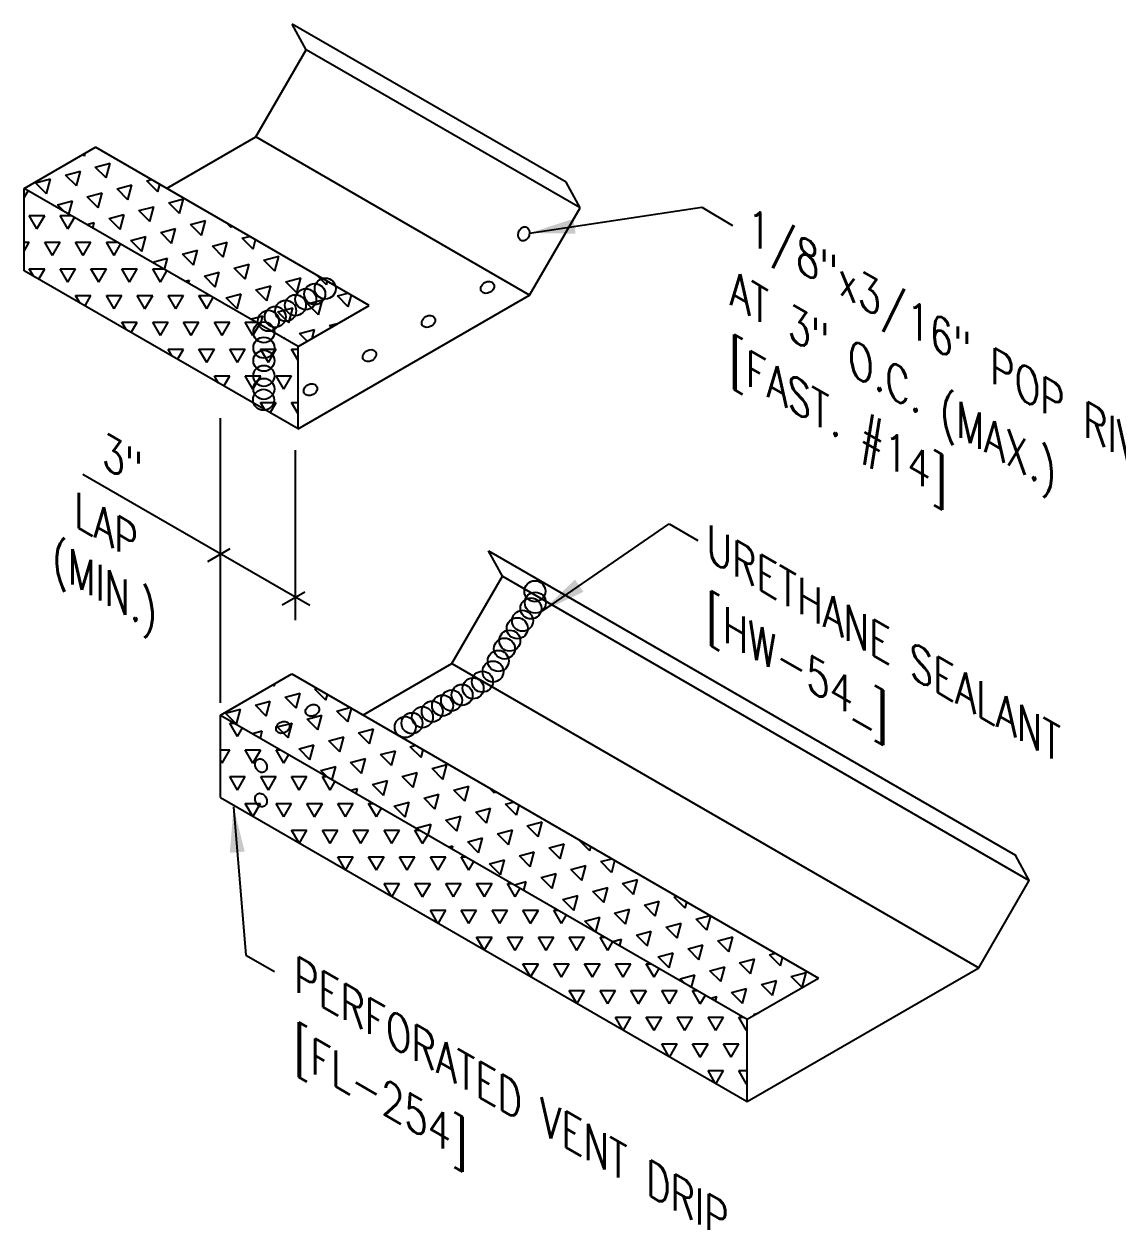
# Model space of a CAD drawing. Extents: x -0.4 to 44.2, y 9.4 to 52.8.
# Drawn here: x 15.79 to 27.84, y 39.52 to 52.8 of the extents above; entities that cross this region are included whole.
import ezdxf
from ezdxf.enums import TextEntityAlignment as Align

# ---------------------------------------------------------------- set-up
doc = ezdxf.new("R2010")
doc.units = 0
doc.header["$LTSCALE"] = 4
doc.header["$MEASUREMENT"] = 0
for name, color, linetype in [('DIM', 2, 'CONTINUOUS'), ('FASTENER', 9, 'CONTINUOUS'), ('HDWE', 7, 'CONTINUOUS'), ('TAPE', 8, 'CONTINUOUS'), ('TEXT', 2, 'CONTINUOUS'), ('TRIM', 6, 'CONTINUOUS'), ('TRIM-S', 6, 'CONTINUOUS')]:
    doc.layers.add(name, color=color, linetype=linetype)
doc.styles.add('ROMANS', font='romans.shx', dxfattribs={"width": 0.75, "height": 0.5})
doc.styles.add('TEXT1', font='ROMANS.shx', dxfattribs={"width": 0.75, "height": 0.375})
doc.dimstyles.new('DETAIL$7', dxfattribs={"dimscale": 4, "dimtxt": 0.09375, "dimasz": 0.125, "dimexe": 0.0625, "dimexo": 0.125, "dimgap": 0.0625, "dimtad": 1, "dimdec": 4, "dimzin": 3, "dimdsep": 46, "dimlunit": 4, "dimtxsty": 'TEXT1', "dimblk": 'ARCHTICK', "dimcen": 0.0625, "dimclrd": 7, "dimclre": 7, "dimclrt": 2, "dimadec": 0, "dimazin": 0, "dimtfac": 1, "dimtdec": 4, "dimtmove": 0, "dimatfit": 3, "dimfxl": 0, "dimfrac": 2, "dimtolj": 1, "dimtzin": 3, "dimarcsym": 0})
pattern_1 = [(75, (-21.28162, 20.81936), (-0.2403385, 0.2403385), [0.169945, -0.169945]), (135, (-21.28162, 20.81936), (-0.3283084, -0.08797), [0.169945, -0.169945]), (15, (-21.4018, 20.93953), (0.08797, 0.3283084), [0.169945, -0.169945])]
pattern_2 = [(60, (-21.28162, 20.81936), (-0.169945, 0.2943533), [0.169945, -0.169945]), (120, (-21.28162, 20.81936), (-0.3398899, 2e-10), [0.169945, -0.169945]), (0, (-21.3666, 20.96653), (0.169945, 0.2943533), [0.169945, -0.169945])]

msp = doc.modelspace()

# ---------------------------------------------------------------- hatches: boundary and pattern name
at = {"layer": 'TAPE'}
h = msp.add_hatch(dxfattribs=at)
h.set_pattern_fill('TRIANG', color=256, scale=0.906373, angle=15, style=0)
h.set_pattern_definition(pattern_1)
h.paths.add_polyline_path([(16.57972, 51.44655), (15.79478, 50.99336), (18.81274, 49.25094), (19.59768, 49.70413)])
h = msp.add_hatch(dxfattribs=at)
h.set_pattern_fill('TRIANG', color=256, scale=0.906373, style=0)
h.set_pattern_definition(pattern_2)
h.paths.add_polyline_path([(15.79478, 50.99336), (15.79478, 50.08699), (18.81274, 48.34457), (18.81274, 49.25094)])
h = msp.add_hatch(dxfattribs=at)
h.set_pattern_fill('TRIANG', color=256, scale=0.906373, angle=15, style=0)
h.set_pattern_definition(pattern_1)
h.paths.add_polyline_path([(18.74237, 45.64683), (17.95743, 45.19364), (23.76168, 41.84256), (24.54662, 42.29574)])
h = msp.add_hatch(dxfattribs=at)
h.set_pattern_fill('TRIANG', color=256, scale=0.906373, style=0)
h.set_pattern_definition(pattern_2)
h.paths.add_polyline_path([(17.95743, 45.19364), (17.95743, 44.28727), (23.76168, 40.93618), (23.76168, 41.84256)])

# ---------------------------------------------------------------- linework, layer by layer
at = {"layer": 'DIM', "color": 7}
for p, q in [((17.95743, 45.32633), (17.95743, 48.46212)), ((18.78051, 48.11054), (18.78051, 46.23695)), ((18.94374, 46.3982), (16.44169, 47.84276)), ((18.06136, 47.02272), (17.81445, 46.88017)), ((18.88549, 46.54691), (18.63858, 46.40436))]:
    msp.add_line(p, q, dxfattribs=at)
at = {"layer": 'FASTENER'}
for centre, major_axis in [((21.30005, 50.49339), (0.02202, 0.07545)), ((20.89923, 49.90326), (0.06807, 0.0393)), ((20.24925, 49.52799), (0.06807, 0.0393)), ((19.59926, 49.15272), (0.06807, 0.0393)), ((18.94928, 48.77745), (0.06807, 0.0393)), ((18.97002, 45.24522), (0.06807, 0.0393)), ((18.64503, 45.05759), (0.06807, 0.0393)), ((18.4044, 44.6362), (-0.0393, 0.06807)), ((18.4044, 44.25768), (-0.0393, 0.06807))]:
    msp.add_ellipse(centre, major_axis=major_axis, ratio=0.78216079, dxfattribs=at)
at = {"layer": 'HDWE', "color": 9}
for centre in [(18.99617, 49.82992), (19.11242, 49.89003), (18.78376, 49.70729), (18.89759, 49.77301), (18.56086, 49.5786), (18.67637, 49.64529), (18.48633, 49.53557), (18.43627, 49.40877), (18.43627, 49.2394), (18.43627, 49.09585), (18.43627, 48.92921), (18.43627, 48.78566), (18.43226, 48.66545), (21.42187, 46.55727), (21.3781, 46.3677), (21.42673, 46.43089), (21.28571, 46.2316), (21.22735, 46.14896), (21.14468, 46.01286), (21.08633, 45.92537), (21.01825, 45.78926), (20.95989, 45.67261), (20.74107, 45.4879), (20.84319, 45.56081), (20.50324, 45.35488), (20.6195, 45.41499), (20.18345, 45.17025), (20.29084, 45.23225), (20.40466, 45.29796), (19.99341, 45.06053), (20.06794, 45.10356)]:
    msp.add_circle(centre, 0.11578, dxfattribs=at)
at = {"layer": 'TRIM'}
for p, q in [((18.90088, 52.5212), (18.74826, 52.80297)), ((18.34584, 51.55984), (18.90088, 52.5212)), ((17.36466, 50.99336), (18.34584, 51.55984)), ((15.79478, 50.99336), (16.57972, 51.44655)), ((19.59768, 49.70413), (16.57972, 51.44655)), ((18.81274, 49.25094), (15.79478, 50.99336)), ((15.79478, 50.08699), (15.79478, 50.99336)), ((21.91884, 50.77878), (21.76622, 51.06055)), ((21.3638, 49.81742), (21.91884, 50.77878)), ((18.81274, 48.34457), (15.79478, 50.08699)), ((18.81274, 48.34457), (21.3638, 49.81742)), ((18.81274, 49.25094), (19.59768, 49.70413)), ((18.81274, 48.34457), (18.81274, 49.25094)), ((21.06353, 46.72148), (20.91091, 47.00325)), ((20.50849, 45.76012), (21.06353, 46.72148)), ((19.52731, 45.19364), (20.50849, 45.76012)), ((17.95743, 45.19364), (18.74237, 45.64683)), ((18.74237, 45.64683), (24.54662, 42.29574)), ((17.95743, 45.19364), (23.76168, 41.84256)), ((17.95743, 44.28727), (17.95743, 45.19364)), ((17.95743, 44.28727), (23.76168, 40.93618)), ((26.86778, 43.37039), (26.71516, 43.65217)), ((26.31274, 42.40904), (26.86778, 43.37039)), ((23.76168, 40.93618), (26.31274, 42.40904)), ((23.76168, 41.84256), (24.54662, 42.29574)), ((23.76168, 40.93618), (23.76168, 41.84256))]:
    msp.add_line(p, q, dxfattribs=at)
at = {"layer": 'TRIM-S'}
for p, q in [((21.76622, 51.06055), (18.74826, 52.80297)), ((21.91884, 50.77878), (18.90088, 52.5212)), ((21.3638, 49.81742), (18.34584, 51.55984)), ((20.91091, 47.00325), (26.71516, 43.65217)), ((21.06353, 46.72148), (26.86778, 43.37039)), ((20.50849, 45.76012), (26.31274, 42.40904))]:
    msp.add_line(p, q, dxfattribs=at)

# ---------------------------------------------------------------- texts
at = {"layer": 'TEXT', "style": 'ROMANS', "oblique": 330}
for s, height, p in [('1/8"x3/16" POP RIVET', 0.3449189, (23.76235, 50.41164)), ('AT 3" O.C. (MAX.)', 0.3449189, (23.56686, 49.71629)), ('[FAST. #14]', 0.3449189, (23.56686, 48.93968)), ('3"', 0.338437, (16.65386, 47.9353)), ('LAP', 0.338437, (16.34658, 47.27898)), ('URETHANE SEALANT', 0.3449189, (23.31185, 46.91124)), ('[HW-54_]', 0.344919, (23.31185, 46.1165)), ('PERFORATED VENT DRIP', 0.3449189, (18.76894, 42.16214)), ('[FL-254]', 0.344919, (18.76894, 41.3674))]:
    msp.add_text(s, height=height, rotation=330, dxfattribs=at).set_placement(p)
at = {"layer": 'TEXT', "color": 2, "linetype": 'ByBlock', "style": 'ROMANS', "oblique": 330}
msp.add_text('(MIN.)', height=0.338437, rotation=330, dxfattribs=at).set_placement((16.76568, 46.57351), align=Align.MIDDLE_CENTER)

# ---------------------------------------------------------------- leaders
at = {"layer": 'TEXT'}
for points in [[(21.36303, 50.50241), (23.25932, 50.78827), (23.59919, 50.58443)], [(21.49795, 46.3354), (22.89986, 47.29767), (23.21707, 47.11648)], [(18.10211, 44.18122), (18.23619, 42.54857), (18.5534, 42.36738)]]:
    msp.add_leader(points, dimstyle='DETAIL$7', dxfattribs=at)

doc.saveas('drawing.dxf')
